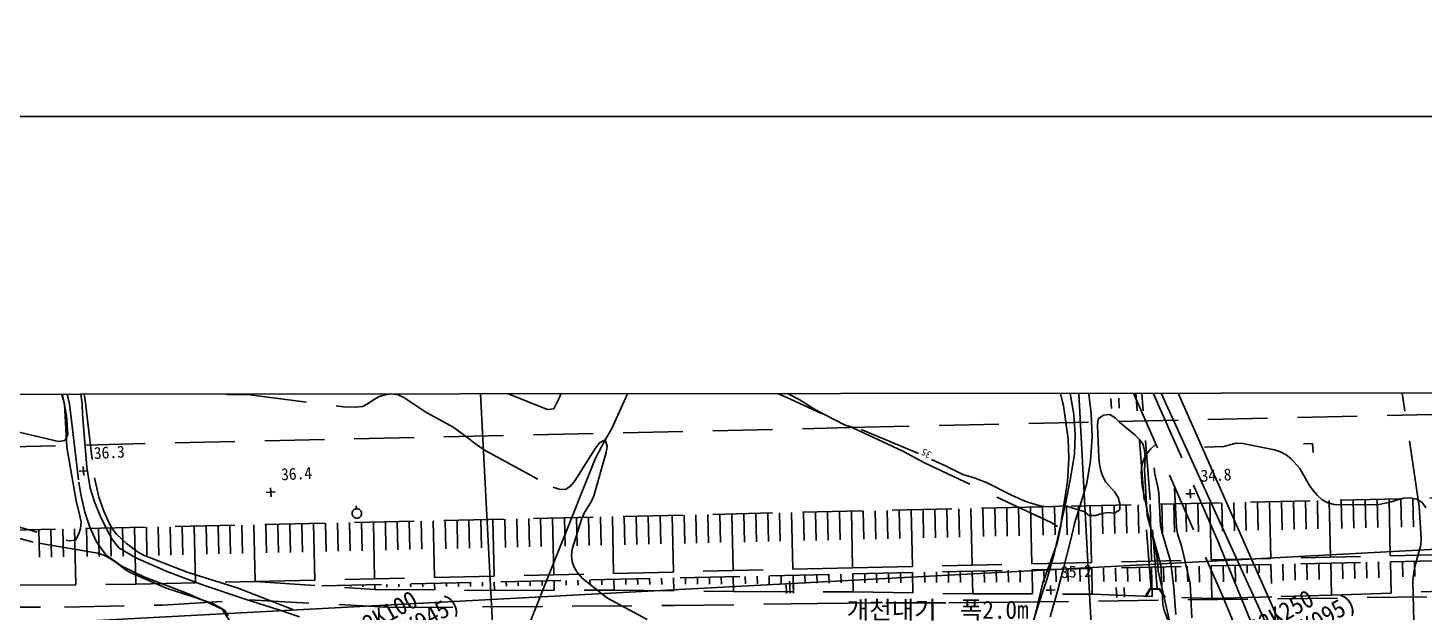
# Model space of a CAD drawing. Header units: millimetres. Extents: x 12262 to 13058, y 1103 to 1809.
# Drawn here: x 12592.3 to 12825.9, y 1536.1 to 1633.9 of the extents above; entities that cross this region are included whole.
import ezdxf
from ezdxf.enums import TextEntityAlignment as Align
from ezdxf.xclip import XClip

# ---------------------------------------------------------------- set-up
doc = ezdxf.new("R2010")
doc.units = ezdxf.units.MM
doc.header["$LTSCALE"] = 10
doc.header["$MEASUREMENT"] = 0
doc.header["$XCLIPFRAME"] = 2
doc.linetypes.add('DASHEDX2', pattern=[1.5, 1, -0.5])
doc.layers.add('TX-PAPR', color=2, linetype='Continuous', plot=False)
doc.layers.add('TZ-BASE', color=253, linetype='Continuous')
doc.styles.add('GR', font='GulimChe.ttf')
doc.styles.get("Standard").update_dxf_attribs({"font": 'GulimChe.ttf'})

# ---------------------------------------------------------------- blocks, each defined once
blk = doc.blocks.new('JD-FGJF6FJ')
at = {"layer": 'TZ-BASE', "style": 'GR'}
for s, p in [('282K100', (299.4, 108.27)), ('282K250', (449.38, 108.43)), ('(KPR293K945)', (297.96, 102.93)), ('(KPR294K095)', (447.94, 103.06))]:
    blk.add_text(s, height=3, rotation=29.2387, dxfattribs=at).set_placement(p)
blk = doc.blocks.new('JD-FG1DGHDHG')
at = {"layer": 'TZ-BASE'}
for p, q in [((318.24, 136.59), (336.81, -213.27)), ((418.38, 136.59), (436.96, -213.28)), ((461.34, 18.47, 35.49), (428.73, 90.1, 35.49)), ((431.59, 90.4, 35.49), (462.09, 21.49, 35.49)), ((327.34, 30.95, 37), (340.75, 64.54, 37)), ((699.43, 60.82), (154.41, 31.88)), ((453.17, 30.5, 36.61), (444.84, 50.8, 36.61)), ((434.92, 45.61, 35), (437.31, 35.06, 35)), ((445.72, 41.35, 36.61), (454.76, 19.42, 36.61)), ((441.15, 25.65, 35), (435.93, 38.98, 35))]:
    blk.add_line(p, q, dxfattribs=at)
at = {"layer": 'TZ-BASE', "linetype": 'DASHEDX2'}
for p, q in [((433.76, 42.53), (429.87, 92.04)), ((434.76, 42.56), (430.87, 92.06)), ((478.43, 57.54, 35), (474.22, 85.55, 35)), ((372.79, 74.68, 35), (354.99, 81.91, 35)), ((0.46, 74.92), (282.96, 81.35)), ((428.63, 80.29, 36.61), (445.72, 41.35, 36.61)), ((437.31, 68.11, 36.61), (432.14, 79.7, 36.61)), ((335.95, 77.97, 35), (334.75, 74.68, 35)), ((343.44, 69.39, 37), (346.99, 77.29, 37)), ((419.29, 78.67, 36.78), (420.19, 75.37, 36.78)), ((423.32, 75.22, 36.61), (422.57, 78.53, 36.61)), ((165.43, 74.82, 36), (252.69, 50.66, 36)), ((251.57, 74.79, 36), (250.94, 76.15, 36)), ((251.28, 75.84, 36), (251.64, 74.83, 36)), ((251.88, 73.6, 36), (251.57, 74.79, 36)), ((251.64, 74.83, 36), (252.25, 71.66, 36)), ((252.15, 75.93, 36.45), (252.72, 73.54, 36.45)), ((254.85, 73.6, 36.78), (254.58, 75.65, 36.78)), ((254.86, 76.75, 37), (255.36, 74.25, 37)), ((278.22, 75.38, 36), (279.29, 75.18, 36)), ((279.29, 75.18, 36), (282.49, 75.18, 36)), ((282.49, 75.18, 36), (298.56, 73.1, 36)), ((303.62, 74.28, 36), (304.56, 74.82, 36)), ((304.56, 74.82, 36), (305.57, 75.15, 36)), ((305.57, 75.15, 36), (306.63, 75.27, 36)), ((306.63, 75.27, 36), (307.71, 75.1, 36)), ((307.71, 75.1, 36), (308.69, 74.65, 36)), ((332.75, 72.67, 35), (324.61, 75.9, 35)), ((374.83, 74.35, 35), (371.96, 75.78, 35)), ((419.09, 73.27, 37), (418.52, 75.59, 37)), ((420.19, 75.37, 36.78), (420.81, 71.81, 36.78)), ((423.68, 72.01, 36.61), (423.32, 75.22, 36.61)), ((252.31, 66.37, 36), (251.88, 73.6, 36)), ((252.72, 73.54, 36.45), (253.05, 70.82, 36.45)), ((254.92, 71.87, 36.78), (254.85, 73.6, 36.78)), ((255.36, 74.25, 37), (256.91, 61.21, 37)), ((298.56, 73.1, 36), (300.7, 73.05, 36)), ((300.7, 73.05, 36), (301.76, 73.17, 36)), ((301.76, 73.17, 36), (302.73, 73.67, 36)), ((302.73, 73.67, 36), (303.62, 74.28, 36)), ((308.69, 74.65, 36), (312.35, 72.22, 36)), ((333.81, 72.76, 35), (332.75, 72.67, 35)), ((334.75, 74.68, 35), (333.81, 72.76, 35)), ((392.19, 65.71, 35), (372.79, 74.68, 35)), ((377.57, 72.62, 35), (374.83, 74.35, 35)), ((382.33, 70.14, 35), (377.57, 72.62, 35)), ((383.25, 69.63), (583.85, 74.19)), ((419.83, 67.73, 37), (419.09, 73.27, 37)), ((427.1, 72.84, 35.12), (427.01, 74.51, 35.12)), ((428.32, 74.55, 35.12), (428.41, 72.91, 35.12)), ((252.25, 71.66, 36), (252.43, 68.44, 36)), ((253.05, 70.82, 36.45), (254.3, 60.48, 36.45)), ((255.64, 63.02, 36.78), (254.92, 71.87, 36.78)), ((312.35, 72.22, 36), (317.04, 69.63, 36)), ((383.34, 69.79, 35), (382.33, 70.14, 35)), ((420.81, 71.81, 36.78), (421.03, 68.48, 36.78)), ((423.85, 68.11, 36.61), (423.68, 72.01, 36.61)), ((424.87, 71.12, 35), (424.77, 70.05, 35)), ((425.76, 71.73, 35), (424.87, 71.12, 35)), ((426.83, 71.81, 35), (425.76, 71.73, 35)), ((427.74, 71.25, 35), (426.83, 71.81, 35)), ((428.52, 70.5, 35), (427.74, 71.25, 35)), ((431.02, 68.45, 35), (428.52, 70.5, 35)), ((0.47, 60.92), (383.25, 69.63)), ((250.91, 67.3, 36), (241.47, 69.54, 36)), ((252.43, 68.44, 36), (251.97, 67.46, 36)), ((317.04, 69.63, 36), (319.69, 67.72, 36)), ((342.32, 67.49, 37), (343.44, 69.39, 37)), ((384.41, 69.66, 35), (383.34, 69.79, 35)), ((394.44, 65.49, 35), (384.41, 69.66, 35)), ((421.03, 68.48, 36.78), (420.93, 65.17, 36.78)), ((423.61, 64.08, 36.61), (423.85, 68.11, 36.61)), ((424.77, 70.05, 35), (424.98, 64.59, 35)), ((431.77, 67.66, 35), (431.02, 68.45, 35)), ((444.84, 50.8, 36.61), (437.31, 68.11, 36.61)), ((246.66, 50.42, 37), (185.96, 67.34, 37)), ((251.97, 67.46, 36), (250.91, 67.3, 36)), ((253.85, 57.38, 36), (252.31, 66.37, 36)), ((319.69, 67.72, 36), (320.5, 67.01, 36)), ((320.5, 67.01, 36), (322.3, 65.78, 36)), ((322.3, 65.78, 36), (333.65, 59.64, 36)), ((337.29, 60.73, 36), (340.74, 66.21, 36)), ((342.55, 65.48, 36), (340.5, 58.21, 36)), ((340.74, 66.21, 36), (341.42, 67.06, 36)), ((340.75, 64.54, 37), (342.32, 67.49, 37)), ((341.42, 67.06, 36), (342.39, 67.57, 36)), ((342.39, 67.57, 36), (342.72, 66.55, 36)), ((342.72, 66.55, 36), (342.55, 65.48, 36)), ((395.94, 63.68, 35), (392.19, 65.71, 35)), ((394.81, 65.32, 35), (394.44, 65.49, 35)), ((419.95, 64.43, 37), (419.83, 67.73, 37)), ((432.41, 66.8, 35), (431.77, 67.66, 35)), ((432.64, 65.75, 35), (432.41, 66.8, 35)), ((432.72, 64.69, 35), (432.64, 65.75, 35)), ((433.65, 66.04, 35), (432.98, 65.2, 35)), ((434.44, 66.79, 35), (433.65, 66.04, 35)), ((442.66, 66.34, 35), (445.89, 66.49, 35)), ((445.89, 66.49, 35), (447.99, 67.01, 35)), ((447.99, 67.01, 35), (449.06, 66.98, 35)), ((449.06, 66.98, 35), (454.36, 65.91, 35)), ((454.36, 65.91, 35), (455.37, 65.56, 35)), ((455.37, 65.56, 35), (456.32, 65.07, 35)), ((459.21, 66.89, 35.12), (460.76, 66.98, 35.12)), ((460.76, 66.98, 35.12), (460.84, 65.46, 35.12)), ((255.12, 61.63, 36.35), (255.04, 63.12, 36.35)), ((255.04, 63.12, 36.35), (255.08, 62.38, 36.35)), ((416.98, 53.72, 35), (395.94, 63.68, 35)), ((399.33, 63.23, 35), (396.98, 64.32, 35)), ((402.2, 61.76, 35), (399.33, 63.23, 35)), ((419.76, 60.63, 37), (419.95, 64.43, 37)), ((420.93, 65.17, 36.78), (420.26, 61.16, 36.78)), ((422.96, 60.33, 36.61), (423.61, 64.08, 36.61)), ((424.98, 64.59, 35), (425.1, 63.53, 35)), ((425.1, 63.53, 35), (425.33, 62.47, 35)), ((432.18, 63.21, 35), (432.09, 62.14, 35)), ((432.46, 64.25, 35), (432.18, 63.21, 35)), ((432.98, 65.2, 35), (432.46, 64.25, 35)), ((432.6, 62.55, 35), (432.72, 64.69, 35)), ((456.32, 65.07, 35), (457.17, 64.4, 35)), ((457.17, 64.4, 35), (458.62, 62.79, 35)), ((254.33, 62.34, 36.35), (255.83, 62.41, 36.35)), ((255.08, 62.38, 36.35), (254.33, 62.34, 36.35)), ((256.22, 59.5, 36.78), (255.64, 63.02, 36.78)), ((256.91, 61.21, 37), (257.65, 57.98, 37)), ((404.29, 61.18, 35), (402.2, 61.76, 35)), ((406.31, 60.38, 35), (404.29, 61.18, 35)), ((420.26, 61.16, 36.78), (419.48, 57.15, 36.78)), ((425.33, 62.47, 35), (425.66, 61.46, 35)), ((425.66, 61.46, 35), (426.16, 60.49, 35)), ((432.09, 62.14, 35), (432.26, 59.87, 35)), ((433.05, 54.94, 35), (432.6, 62.55, 35)), ((434.36, 61.83, 34), (434.24, 62.89, 34)), ((434.88, 59.73, 34), (434.36, 61.83, 34)), ((458.62, 62.79, 35), (460.21, 59.95, 35)), ((254.3, 60.48, 36.45), (254.64, 58.43, 36.45)), ((254.64, 58.43, 36.45), (255.3, 55.48, 36.45)), ((256.93, 57.22, 36.78), (256.22, 59.5, 36.78)), ((285.67, 58.77, 36.38), (287.17, 58.85, 36.38)), ((286.42, 58.81, 36.38), (285.67, 58.77, 36.38)), ((286.46, 58.06, 36.38), (286.38, 59.56, 36.38)), ((286.38, 59.56, 36.38), (286.42, 58.81, 36.38)), ((333.65, 59.64, 36), (334.66, 59.3, 36)), ((334.66, 59.3, 36), (335.73, 59.28, 36)), ((335.73, 59.28, 36), (336.62, 59.88, 36)), ((336.62, 59.88, 36), (337.29, 60.73, 36)), ((410.13, 58.42, 35), (406.31, 60.38, 35)), ((412.09, 57.51, 35), (410.13, 58.42, 35)), ((418.73, 54.22, 37), (419.76, 60.63, 37)), ((422, 57.16, 36.61), (422.96, 60.33, 36.61)), ((426.16, 60.49, 35), (427.58, 58.85, 35)), ((427.58, 58.85, 35), (428.19, 57.95, 35)), ((432.26, 59.87, 35), (434, 51.11, 35)), ((435.03, 58.67, 34), (434.88, 59.73, 34)), ((435.32, 53.21, 34), (435.03, 58.67, 34)), ((437.97, 52.92, 35), (437.67, 59.51, 35)), ((439.53, 58.52, 34.8), (441.02, 58.6, 34.8)), ((440.27, 58.56, 34.8), (439.53, 58.52, 34.8)), ((440.31, 57.81, 34.8), (440.24, 59.31, 34.8)), ((440.24, 59.31, 34.8), (440.27, 58.56, 34.8)), ((460.21, 59.95, 35), (460.85, 59.09, 35)), ((460.85, 59.09, 35), (461.56, 58.27, 35)), ((0.48, 46.92), (483.54, 57.91)), ((254.49, 54.86, 36), (253.85, 57.38, 36)), ((257.89, 54.88, 36.78), (256.93, 57.22, 36.78)), ((257.65, 57.98, 37), (258.47, 55.64, 37)), ((300.78, 56.03, 35.12), (300.73, 56.55, 35.12)), ((340.04, 57.23, 36), (338.92, 55.41, 36)), ((340.5, 58.21, 36), (340.04, 57.23, 36)), ((403.56, 56.09), (403.78, 46.59)), ((405.56, 56.13), (405.67, 51.38)), ((407.56, 56.18), (407.67, 51.43)), ((409.56, 56.22), (409.67, 51.47)), ((411.56, 56.27), (411.67, 51.52)), ((413.1, 57.13, 35), (412.09, 57.51, 35)), ((415.19, 56.55, 35), (413.1, 57.13, 35)), ((413.56, 56.31), (413.77, 46.82)), ((416.26, 56.35, 35), (415.19, 56.55, 35)), ((415.56, 56.36), (415.67, 51.61)), ((419.48, 56.53, 35), (416.26, 56.35, 35)), ((417.56, 56.4), (417.67, 51.66)), ((419.48, 57.15, 36.78), (418.59, 53.17, 36.78)), ((421.5, 55.84, 35), (419.48, 56.53, 35)), ((419.56, 56.45), (419.66, 51.7)), ((420.98, 53.74, 36.61), (422, 57.16, 36.61)), ((421.56, 56.5), (421.66, 51.75)), ((423.56, 56.54), (423.77, 47.04)), ((425.56, 56.59), (425.66, 51.84)), ((427.55, 56.63), (427.66, 51.88)), ((428.19, 57.95, 35), (428.52, 56.94, 35)), ((428.52, 56.94, 35), (428.5, 55.87, 35)), ((429.55, 56.68), (429.66, 51.93)), ((431.55, 56.72), (431.66, 51.97)), ((433.55, 56.77), (433.77, 47.27)), ((435.55, 56.81), (435.66, 52.07)), ((437.55, 56.86), (437.66, 52.11)), ((439.55, 56.9), (439.66, 52.16)), ((441.55, 56.95), (441.66, 52.2)), ((443.55, 57), (443.77, 47.5)), ((445.55, 57.04), (445.66, 52.29)), ((447.55, 57.09), (447.66, 52.34)), ((449.55, 57.13), (449.66, 52.38)), ((451.55, 57.18), (451.66, 52.43)), ((453.55, 57.22), (453.76, 47.73)), ((455.55, 57.27), (455.66, 52.52)), ((457.55, 57.31), (457.65, 52.57)), ((459.55, 57.36), (459.65, 52.61)), ((461.55, 57.41), (461.65, 52.66)), ((461.56, 58.27, 35), (462.37, 57.56, 35)), ((462.37, 57.56, 35), (463.32, 57.04, 35)), ((463.32, 57.04, 35), (464.36, 56.77, 35)), ((463.55, 57.45), (463.76, 47.95)), ((464.36, 56.77, 35), (470.79, 56.7, 35)), ((465.54, 57.5), (465.65, 52.75)), ((467.54, 57.54), (467.65, 52.79)), ((469.54, 57.59), (469.65, 52.84)), ((470.79, 56.7, 35), (471.85, 56.78, 35)), ((471.54, 57.63), (471.65, 52.88)), ((471.85, 56.78, 35), (473.97, 57.23, 35)), ((473.54, 57.68), (473.76, 48.18)), ((473.97, 57.23, 35), (474.98, 57.56, 35)), ((474.98, 57.56, 35), (476.04, 57.79, 35)), ((475.54, 57.72), (475.65, 52.97)), ((476.04, 57.79, 35), (477.1, 57.9, 35)), ((477.1, 57.9, 35), (478.14, 57.63, 35)), ((477.54, 57.77), (477.65, 53.02)), ((478.14, 57.63, 35), (479.09, 57.07, 35)), ((478.58, 56.48, 35), (478.43, 57.54, 35)), ((478.93, 51.06, 35), (478.58, 56.48, 35)), ((479.09, 57.07, 35), (479.69, 56.17, 35)), ((254.68, 53.8, 36), (254.49, 54.86, 36)), ((254.59, 52.73, 36), (254.68, 53.8, 36)), ((255.3, 55.48, 36.45), (256.13, 52.96, 36.45)), ((258.91, 52.69, 36.78), (257.89, 54.88, 36.78)), ((258.47, 55.64, 37), (259.45, 53.51, 37)), ((301.59, 53.77), (301.7, 49.02)), ((303.59, 53.81), (303.8, 44.31)), ((305.59, 53.86), (305.69, 49.11)), ((307.59, 53.9), (307.69, 49.15)), ((309.59, 53.95), (309.69, 49.2)), ((311.58, 53.99), (311.69, 49.25)), ((313.58, 54.04), (313.8, 44.54)), ((315.58, 54.08), (315.69, 49.34)), ((317.58, 54.13), (317.69, 49.38)), ((319.58, 54.18), (319.69, 49.43)), ((321.58, 54.22), (321.69, 49.47)), ((323.58, 54.27), (323.8, 44.77)), ((325.58, 54.31), (325.69, 49.56)), ((327.58, 54.36), (327.69, 49.61)), ((329.58, 54.4), (329.69, 49.65)), ((331.58, 54.45), (331.69, 49.7)), ((333.58, 54.49), (333.8, 45)), ((335.58, 54.54), (335.69, 49.79)), ((338.46, 54.43, 36), (336.85, 49.28, 36)), ((337.58, 54.59), (337.69, 49.84)), ((338.92, 55.41, 36), (338.46, 54.43, 36)), ((339.58, 54.63), (339.69, 49.88)), ((341.58, 54.68), (341.68, 49.93)), ((343.58, 54.72), (343.79, 45.22)), ((345.58, 54.77), (345.68, 50.02)), ((347.58, 54.81), (347.68, 50.06)), ((349.57, 54.86), (349.68, 50.11)), ((351.57, 54.9), (351.68, 50.15)), ((353.57, 54.95), (353.79, 45.45)), ((355.57, 54.99), (355.68, 50.25)), ((357.57, 55.04), (357.68, 50.29)), ((359.57, 55.09), (359.68, 50.34)), ((361.57, 55.13), (361.68, 50.38)), ((363.57, 55.18), (363.79, 45.68)), ((365.57, 55.22), (365.68, 50.47)), ((367.57, 55.27), (367.68, 50.52)), ((369.57, 55.31), (369.68, 50.56)), ((371.57, 55.36), (371.68, 50.61)), ((373.57, 55.4), (373.78, 45.91)), ((375.57, 55.45), (375.68, 50.7)), ((377.57, 55.49), (377.68, 50.75)), ((379.57, 55.54), (379.68, 50.79)), ((381.57, 55.59), (381.67, 50.84)), ((383.57, 55.63), (383.78, 46.13)), ((383.57, 55.63), (383.78, 46.13)), ((383.57, 55.63), (383.78, 46.13)), ((385.57, 55.68), (385.67, 50.93)), ((387.57, 55.72), (387.67, 50.97)), ((389.56, 55.77), (389.67, 51.02)), ((391.56, 55.81), (391.67, 51.06)), ((393.56, 55.86), (393.78, 46.36)), ((395.56, 55.9), (395.67, 51.16)), ((397.56, 55.95), (397.67, 51.2)), ((399.56, 56), (399.67, 51.25)), ((401.56, 56.04), (401.67, 51.29)), ((418.61, 53.15, 37), (418.73, 54.22, 37)), ((420.17, 50.44, 36.61), (420.98, 53.74, 36.61)), ((422.55, 55.57, 35), (421.5, 55.84, 35)), ((423.39, 54.89, 35), (422.55, 55.57, 35)), ((424.46, 54.91, 35), (423.39, 54.89, 35)), ((425.47, 55.27, 35), (424.46, 54.91, 35)), ((426.53, 55.43, 35), (425.47, 55.27, 35)), ((427.6, 55.3, 35), (426.53, 55.43, 35)), ((428.5, 55.87, 35), (427.6, 55.3, 35)), ((435.34, 46.59, 35), (433.05, 54.94, 35)), ((247.6, 52.54), (247.71, 47.91)), ((249.6, 52.58), (249.71, 47.94)), ((251.6, 52.63), (251.71, 47.97)), ((253.6, 52.67), (253.81, 43.33)), ((253.75, 50.77, 36), (254.24, 51.72, 36)), ((254.24, 51.72, 36), (254.59, 52.73, 36)), ((255.6, 52.72), (255.71, 48.03)), ((256.13, 52.96, 36.45), (257.27, 50.49, 36.45)), ((257.6, 52.77), (257.71, 48.06)), ((259.8, 51.03, 36.78), (258.91, 52.69, 36.78)), ((259.45, 53.51, 37), (259.99, 52.58, 37)), ((259.6, 52.81), (259.71, 48.09)), ((259.99, 52.58, 37), (260.67, 51.72, 37)), ((260.67, 51.72, 37), (262.26, 50.23, 37)), ((261.6, 52.86), (261.71, 48.12)), ((263.6, 52.9), (263.81, 43.4)), ((263.6, 52.9), (263.81, 43.4)), ((265.6, 52.95), (265.7, 48.2)), ((267.6, 52.99), (267.7, 48.24)), ((269.6, 53.04), (269.7, 48.29)), ((271.6, 53.08), (271.7, 48.34)), ((273.59, 53.13), (273.81, 43.63)), ((275.59, 53.18), (275.7, 48.43)), ((277.59, 53.22), (277.7, 48.47)), ((279.59, 53.27), (279.7, 48.52)), ((281.59, 53.31), (281.7, 48.56)), ((283.59, 53.36), (283.81, 43.86)), ((283.59, 53.36), (283.81, 43.86)), ((283.59, 53.36), (283.81, 43.86)), ((285.59, 53.4), (285.7, 48.65)), ((287.59, 53.45), (287.7, 48.7)), ((289.59, 53.49), (289.7, 48.74)), ((291.59, 53.54), (291.7, 48.79)), ((293.59, 53.58), (293.81, 44.09)), ((295.59, 53.63), (295.7, 48.88)), ((297.59, 53.68), (297.7, 48.93)), ((299.59, 53.72), (299.7, 48.97)), ((418.04, 53.06, 35), (416.98, 53.72, 35)), ((418.59, 53.17, 36.78), (417.49, 48.5, 36.78)), ((418.02, 50.29, 37), (418.61, 53.15, 37)), ((435.51, 52.15, 34), (435.32, 53.21, 34)), ((436.76, 48.02, 34), (435.51, 52.15, 34)), ((438.12, 51.86, 35), (437.97, 52.92, 35)), ((438.82, 49.83, 35), (438.12, 51.86, 35)), ((257.47, 48.6, 37), (246.66, 50.42, 37)), ((252.69, 50.66, 36), (253.75, 50.77, 36)), ((257.27, 50.49, 36.45), (258.82, 48.35, 36.45)), ((261, 49.52, 36.78), (259.8, 51.03, 36.78)), ((263.82, 47.8, 36.78), (261, 49.52, 36.78)), ((262.26, 50.23, 37), (264.14, 48.82, 37)), ((336.85, 49.28, 36), (336.72, 48.21, 36)), ((415.62, 43.61, 37), (418.02, 50.29, 37)), ((419.15, 46.34, 36.61), (420.17, 50.44, 36.61)), ((434, 51.11, 35), (434.3, 50.06, 35)), ((434.3, 50.06, 35), (434.72, 47.8, 35)), ((440.24, 43.5, 35), (438.82, 49.83, 35)), ((477.87, 46.29, 35), (478.87, 49.99, 35)), ((478.87, 49.99, 35), (478.93, 51.06, 35)), ((258.48, 48.25, 37), (257.47, 48.6, 37)), ((259.43, 47.76, 37), (258.48, 48.25, 37)), ((258.82, 48.35, 36.45), (261.5, 46.45, 36.45)), ((260.34, 47.2, 37), (259.43, 47.76, 37)), ((262.07, 45.89, 37), (260.34, 47.2, 37)), ((269.21, 45.45, 36.78), (263.82, 47.8, 36.78)), ((264.14, 48.82, 37), (265.12, 48.26, 37)), ((265.12, 48.26, 37), (272.42, 45.4, 37)), ((336.72, 48.21, 36), (336.84, 47.15, 36)), ((336.84, 47.15, 36), (337.24, 46.13, 36)), ((383.78, 46.13), (483.52, 48.4)), ((383.8, 45.13), (483.52, 47.4)), ((417.49, 48.5, 36.78), (416.32, 44.37, 36.78)), ((434.72, 47.8, 35), (434.92, 45.61, 35)), ((437.02, 46.96, 34), (436.76, 48.02, 34)), ((437.56, 42.73, 34), (437.02, 46.96, 34)), ((453.79, 46.73), (453.86, 43.52)), ((455.79, 46.77), (455.85, 44.05)), ((457.79, 46.82), (457.85, 44.1)), ((459.79, 46.86), (459.85, 44.15)), ((461.78, 46.91), (461.85, 44.2)), ((463.78, 46.95), (463.91, 41.55)), ((463.78, 46.95), (463.91, 41.55)), ((465.78, 47), (465.84, 44.31)), ((467.78, 47.04), (467.84, 44.37)), ((469.78, 47.09), (469.84, 44.44)), ((471.78, 47.14), (471.84, 44.5)), ((473.78, 47.18), (473.9, 41.93)), ((475.78, 47.23), (475.84, 44.62)), ((477.78, 47.27), (477.84, 44.68)), ((261.5, 46.45, 36.45), (265.2, 44.66, 36.45)), ((263.02, 45.33, 37), (262.07, 45.89, 37)), ((269.06, 42.69, 37), (263.02, 45.33, 37)), ((265.2, 44.66, 36.45), (268.88, 43.27, 36.45)), ((275.14, 43.23, 36.78), (269.21, 45.45, 36.78)), ((272.42, 45.4, 37), (280.78, 42.79, 37)), ((283.81, 43.86), (383.78, 46.13)), ((294.94, 43.11), (383.8, 45.13)), ((337.24, 46.13, 36), (337.81, 45.24, 36)), ((337.81, 45.24, 36), (338.52, 44.41, 36)), ((338.52, 44.41, 36), (342.76, 41.05, 36)), ((351.81, 44.41), (351.84, 43.37)), ((353.81, 44.45), (353.86, 42.3)), ((355.81, 44.5), (355.84, 43.39)), ((357.81, 44.54), (357.84, 43.4)), ((359.81, 44.59), (359.84, 43.41)), ((361.81, 44.63), (361.84, 43.42)), ((363.81, 44.68), (363.87, 42.18)), ((363.81, 44.68), (363.87, 42.18)), ((365.81, 44.72), (365.84, 43.45)), ((367.81, 44.77), (367.84, 43.47)), ((369.81, 44.82), (369.84, 43.49)), ((371.81, 44.86), (371.84, 43.51)), ((373.81, 44.91), (373.87, 42.16)), ((375.81, 44.95), (375.84, 43.55)), ((377.81, 45), (377.84, 43.57)), ((379.81, 45.04), (379.84, 43.59)), ((381.81, 45.09), (381.84, 43.61)), ((383.8, 45.13), (383.87, 42.13)), ((383.8, 45.13), (383.87, 42.13)), ((383.8, 45.13), (383.87, 42.13)), ((383.8, 45.13), (383.87, 42.13)), ((383.8, 45.13), (383.87, 42.13)), ((383.8, 45.13), (383.87, 42.13)), ((385.8, 45.18), (385.84, 43.64)), ((387.8, 45.22), (387.84, 43.65)), ((389.8, 45.27), (389.84, 43.65)), ((391.8, 45.32), (391.84, 43.66)), ((393.8, 45.36), (393.88, 41.96)), ((395.8, 45.41), (395.84, 43.67)), ((397.8, 45.45), (397.84, 43.67)), ((399.8, 45.5), (399.84, 43.68)), ((401.8, 45.54), (401.84, 43.68)), ((403.8, 45.59), (403.89, 41.79)), ((403.8, 45.59), (403.89, 41.79)), ((405.8, 45.63), (405.84, 43.71)), ((407.8, 45.68), (407.84, 43.73)), ((409.8, 45.73), (409.84, 43.75)), ((411.8, 45.77), (411.84, 43.77)), ((413.8, 45.82), (413.89, 41.77)), ((415.8, 45.86), (415.84, 43.81)), ((417.8, 45.91), (417.84, 43.83)), ((418.02, 42.03, 36.61), (419.15, 46.34, 36.61)), ((419.8, 45.95), (419.84, 43.85)), ((421.8, 46), (421.84, 43.87)), ((423.79, 46.04), (423.89, 41.74)), ((423.79, 46.04), (423.89, 41.74)), ((425.79, 46.09), (425.84, 43.88)), ((427.79, 46.13), (427.85, 43.87)), ((429.79, 46.18), (429.85, 43.85)), ((431.79, 46.23), (431.85, 43.84)), ((433.79, 46.27), (433.9, 41.37)), ((435.71, 40.03, 35), (435.34, 46.59, 35)), ((435.79, 46.32), (435.85, 43.81)), ((437.79, 46.36), (437.85, 43.79)), ((439.79, 46.41), (439.85, 43.78)), ((441.79, 46.45), (441.85, 43.76)), ((443.79, 46.5), (443.91, 41)), ((443.79, 46.5), (443.91, 41)), ((445.79, 46.54), (445.85, 43.8)), ((447.79, 46.59), (447.85, 43.85)), ((449.79, 46.63), (449.82, 45.26)), ((451.79, 46.68), (451.82, 45.3)), ((477.54, 43.97, 35), (477.64, 45.04, 35)), ((477.64, 45.04, 35), (477.87, 46.29, 35)), ((243.81, 43.25), (263.81, 43.4)), ((263.81, 43.4), (283.81, 43.86)), ((268.88, 43.27, 36.45), (272.5, 41.87, 36.45)), ((273.28, 41.35, 37), (269.06, 42.69, 37)), ((282.13, 40.91, 36.78), (275.14, 43.23, 36.78)), ((280.78, 42.79, 37), (291.98, 38.46, 37)), ((283.81, 43.86), (303.84, 42.51)), ((295.83, 43.13), (295.83, 43.09)), ((297.83, 43.18), (297.83, 43.05)), ((299.83, 43.22), (299.83, 43)), ((301.83, 43.27), (301.83, 42.96)), ((303.83, 43.31), (303.84, 42.51)), ((303.83, 43.31), (303.84, 42.51)), ((303.84, 42.51), (323.85, 42.37)), ((305.83, 43.36), (305.83, 42.93)), ((307.82, 43.41), (307.83, 42.95)), ((309.82, 43.45), (309.84, 42.96)), ((311.82, 43.5), (311.84, 42.98)), ((313.82, 43.54), (313.85, 42.44)), ((315.82, 43.59), (315.84, 43.01)), ((317.82, 43.63), (317.84, 43.02)), ((319.82, 43.68), (319.84, 43.04)), ((321.82, 43.72), (321.84, 43.05)), ((323.82, 43.77), (323.85, 42.37)), ((323.82, 43.77), (323.85, 42.37)), ((323.85, 42.37), (343.86, 42.42)), ((325.82, 43.81), (325.84, 43.1)), ((327.82, 43.86), (327.84, 43.12)), ((329.82, 43.91), (329.84, 43.15)), ((331.82, 43.95), (331.84, 43.17)), ((333.82, 44), (333.85, 42.4)), ((335.82, 44.04), (335.84, 43.22)), ((337.82, 44.09), (337.84, 43.25)), ((339.82, 44.13), (339.84, 43.27)), ((341.82, 44.18), (341.84, 43.3)), ((343.82, 44.22), (343.86, 42.42)), ((343.82, 44.22), (343.86, 42.42)), ((343.86, 42.42), (363.87, 42.18)), ((345.81, 44.27), (345.84, 43.33)), ((347.81, 44.32), (347.84, 43.35)), ((349.81, 44.36), (349.84, 43.36)), ((363.87, 42.18), (383.87, 42.13)), ((372.66, 43.32, 35.12), (372.74, 41.87, 35.12)), ((373.22, 43.91, 35.12), (373.33, 41.9, 35.12)), ((373.89, 41.91, 35.12), (373.81, 43.38, 35.12)), ((383.87, 42.13), (403.89, 41.79)), ((413.97, 36.86, 37), (415.62, 43.61, 37)), ((416.32, 44.37, 36.78), (415.01, 40.33, 36.78)), ((416.17, 42.38, 35.18), (417.67, 42.46, 35.18)), ((416.92, 42.42, 35.18), (416.17, 42.38, 35.18)), ((416.96, 41.67, 35.18), (416.88, 43.17, 35.18)), ((416.88, 43.17, 35.18), (416.92, 42.42, 35.18)), ((427.99, 41.16, 35.12), (427.9, 42.83, 35.12)), ((429.21, 42.88, 35.12), (429.3, 41.23, 35.12)), ((432.75, 41.32), (433.52, 42.63)), ((432.84, 41.26), (433.58, 42.53)), ((433.52, 42.63), (435.12, 42.67)), ((433.58, 42.53), (435.06, 42.57)), ((435.06, 42.57), (436.02, 41.16)), ((435.12, 42.67), (436.1, 41.21)), ((437.86, 38.34, 34), (437.56, 42.73, 34)), ((440.57, 37.8, 35), (440.24, 43.5, 35)), ((463.91, 41.55), (483.89, 42.31)), ((477.71, 37.12, 35), (477.54, 43.97, 35)), ((251.91, 39.55, 34.11), (268.29, 39.9, 34.11)), ((268.29, 39.9, 34.11), (282.81, 40.77, 34.11)), ((272.5, 41.87, 36.45), (275.54, 40.51, 36.45)), ((276.64, 40.15, 37), (273.28, 41.35, 37)), ((275.54, 40.51, 36.45), (278.3, 39.21, 36.45)), ((277.73, 39.63, 37), (276.64, 40.15, 37)), ((287.78, 39.14, 36.78), (282.13, 40.91, 36.78)), ((282.81, 40.77, 34.11), (306.86, 39.51, 34.11)), ((306.86, 39.51, 34.11), (353.91, 39.83, 34.11)), ((342.76, 41.05, 36), (349.38, 37.51, 36)), ((353.91, 39.83, 34.11), (377.9, 40.18, 34.11)), ((377.9, 40.18, 34.11), (389.36, 40.3, 34.11)), ((389.36, 40.3, 34.11), (399.9, 40.3, 34.11)), ((399.9, 40.3, 34.11), (409.9, 40.4, 34.11)), ((403.89, 41.79), (423.89, 41.74)), ((409.9, 40.4, 34.11), (511.86, 41.68, 34.11)), ((415.01, 40.33, 36.78), (413.83, 36.59, 36.78)), ((416.82, 37.93, 36.61), (418.02, 42.03, 36.61)), ((423.89, 41.74), (443.91, 41)), ((435.93, 38.98, 35), (435.71, 40.03, 35)), ((443.91, 41), (455.47, 41.32)), ((455.47, 41.32), (463.91, 41.55)), ((237.86, 39.55, 34.11), (251.91, 39.55, 34.11)), ((278.67, 39.07, 37), (277.73, 39.63, 37)), ((278.3, 39.21, 36.45), (279.94, 36.62, 36.45)), ((279.32, 38.18, 37), (278.67, 39.07, 37)), ((291.25, 37.95, 36.78), (287.78, 39.14, 36.78))]:
    blk.add_line(p, q, dxfattribs=at)
blk.add_circle((300.82, 55.26, 35.12), 0.791, dxfattribs=at)
for s, p in [('36.3', (256.86, 64.36, 31.11)), ('36.4', (288.2, 60.79, 35.96)), ('34.8', (442.06, 60.55, 31.11)), ('35.2', (418.7, 44.41, 31.11))]:
    blk.add_text(s, height=2, rotation=3.0398, dxfattribs=at).set_placement(p)
for s, height, rotation, p in [('35', 1.2, 151.0398, (396.12, 65.31, 35.1)), ('개천내기  폭2.0m', 3, 0.0518, (398.01, 39.15))]:
    blk.add_text(s, height=height, rotation=rotation, dxfattribs=at).set_placement(p, align=Align.MIDDLE)

msp = doc.modelspace()

# ---------------------------------------------------------------- linework, layer by layer
at = {"layer": 'TX-PAPR'}
msp.add_lwpolyline([(12261.89, 1103.05), (13057.89, 1103.05), (13057.89, 1619.05), (12261.89, 1619.05)], close=True, dxfattribs=at)
msp.add_lwpolyline([(12346.57, 1422.33), (12346.44, 1572.33), (13046.44, 1572.94), (13046.57, 1422.94), (12346.57, 1422.33)], dxfattribs=at)

# ---------------------------------------------------------------- block references
at = {"layer": 'TZ-BASE'}
ref = msp.add_blockref('JD-FG1DGHDHG', (12346.5, 1497.33), dxfattribs=at)
XClip(ref).set_block_clipping_path([(0.0661112178, -74.999970862), (-0.0661112178, 74.999970862), (699.9336168335, 75.6170088947), (700.0658392588, -74.3829328294)])
msp.add_blockref('JD-FGJF6FJ', (12346.57, 1422.33), dxfattribs=at)

doc.saveas('drawing.dxf')
